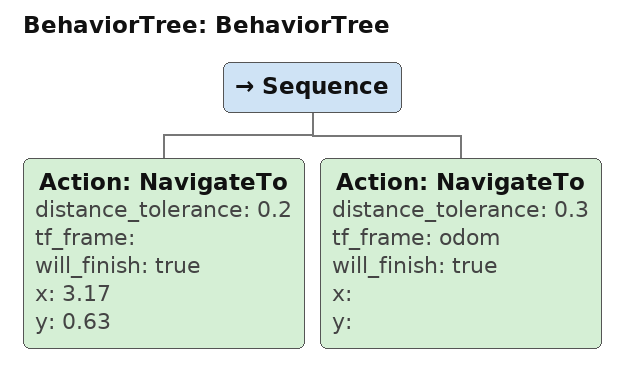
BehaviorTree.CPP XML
<?xml version="1.0"?>
<root main_tree_to_execute="BehaviorTree">
    <BehaviorTree ID="BehaviorTree">
        <Sequence>
            <Action ID="NavigateTo" distance_tolerance="0.2" tf_frame="" will_finish="true" x="3.17" y="0.63"/>
            <Action ID="NavigateTo" distance_tolerance="0.3" tf_frame="odom" will_finish="true" x="" y=""/>
        </Sequence>
    </BehaviorTree>
</root>
